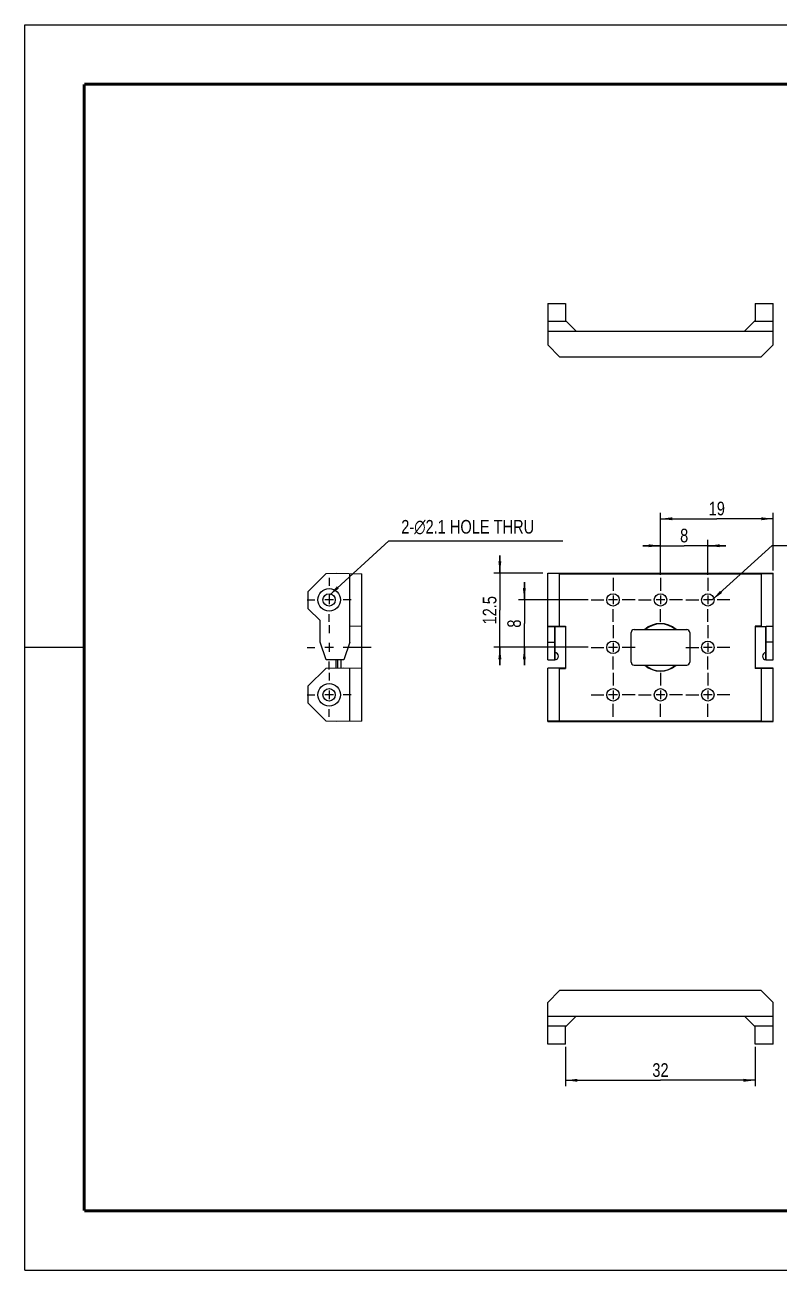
# Model space of a CAD drawing. Header units: millimetres. Extents: x 0 to 297, y 0 to 210.
# Drawn here: x 0 to 127.2, y 0 to 210 of the extents above; entities that cross this region are included whole.
import ezdxf

# ---------------------------------------------------------------- set-up
doc = ezdxf.new("R2010")
doc.units = ezdxf.units.MM
doc.header["$LTSCALE"] = 16.335
doc.linetypes.add('CENTER', pattern=[0.6, 0.375, -0.075, 0.075, -0.075])
doc.layers.get('0').update_dxf_attribs({"linetype": 'CONTINUOUS'})
doc.layers.add('02___PRT_ALL_AXES', color=7, linetype='CONTINUOUS')
doc.layers.add('7_ALL_FEATURES', color=7, linetype='CONTINUOUS')
doc.styles.get("Standard").update_dxf_attribs({"font": 'txt', "width": 0.8})
doc.dimstyles.new('DIMSTYLE_1', dxfattribs={"dimtxt": 2.3, "dimasz": 2, "dimexe": 0.18, "dimexo": 0.0625, "dimgap": 0.09, "dimtad": 1, "dimdec": 3, "dimdsep": 46, "dimtxsty": 'Standard', "dimblk": '_FILLED', "dimblk1": '_FILLED', "dimblk2": '_FILLED', "dimcen": 0.09, "dimadec": 0, "dimazin": 0, "dimtp": 0.001, "dimtm": 0.001, "dimtfac": 1, "dimtdec": 3, "dimtofl": 0, "dimtmove": 0, "dimatfit": 3, "dimldrblk": '_FILLED', "dimfxl": 1, "dimtolj": 1, "dimarcsym": 0})
doc.dimstyles.get("Standard").update_dxf_attribs({"dimtxt": 2.3, "dimasz": 2, "dimexe": 0.18, "dimexo": 0.0625, "dimgap": 0.09, "dimtad": 1, "dimdec": 3, "dimdsep": 46, "dimtxsty": 'Standard', "dimblk": '_FILLED', "dimblk1": '_FILLED', "dimblk2": '_FILLED', "dimcen": 0.09, "dimadec": 0, "dimazin": 0, "dimtol": 1, "dimtp": 0.05, "dimtm": 0.05, "dimtfac": 1, "dimtdec": 3, "dimtofl": 0, "dimtmove": 0, "dimatfit": 3, "dimldrblk": '_FILLED', "dimfxl": 1, "dimtolj": 1, "dimarcsym": 0})

# ---------------------------------------------------------------- blocks, each defined once
blk = doc.blocks.new('_FILLED')
at = {"color": 0, "linetype": 'ByBlock'}
blk.add_solid([(0, 0), (-1, 0.125), (-1, -0.125)], dxfattribs=at)
blk = doc.blocks.new('*D1')
at = {"color": 2, "linetype": 'Continuous'}
for p, q in [((107.2, 122.16), (104.2, 122.16)), ((104.2, 122.16), (111.2, 122.16)), ((107.2, 117.24), (107.2, 123.16)), ((118.2, 122.16), (111.2, 122.16)), ((115.2, 117.24), (115.2, 123.16)), ((115.2, 122.16), (118.2, 122.16))]:
    blk.add_line(p, q, dxfattribs=at)
at = {"color": 2, "linetype": 'Continuous', "xscale": 2, "yscale": 2, "zscale": 2}
blk.add_blockref('_FILLED', (107.2, 122.16), dxfattribs=at)
at = {"color": 2, "linetype": 'Continuous', "xscale": 2, "yscale": 2, "zscale": 2, "rotation": 180}
blk.add_blockref('_FILLED', (115.2, 122.16), dxfattribs=at)
at = {"color": 2, "linetype": 'Continuous', "insert": (111.2, 125.03), "char_height": 2.3, "width": 1.84, "attachment_point": 2, "line_spacing_factor": 0.9}
blk.add_mtext('8', dxfattribs=at)
blk = doc.blocks.new('*D2')
at = {"color": 2, "linetype": 'Continuous'}
for p, q in [((107.2, 117.24), (107.2, 127.71)), ((107.2, 126.71), (116.7, 126.71)), ((126.2, 126.71), (116.7, 126.71)), ((126.2, 117.99), (126.2, 127.71))]:
    blk.add_line(p, q, dxfattribs=at)
at = {"color": 2, "linetype": 'Continuous', "xscale": 2, "yscale": 2, "zscale": 2, "rotation": 180}
blk.add_blockref('_FILLED', (107.2, 126.71), dxfattribs=at)
at = {"color": 2, "linetype": 'Continuous', "xscale": 2, "yscale": 2, "zscale": 2}
blk.add_blockref('_FILLED', (126.2, 126.71), dxfattribs=at)
at = {"color": 2, "linetype": 'Continuous', "insert": (116.7, 129.59), "char_height": 2.3, "width": 3.68, "attachment_point": 2, "line_spacing_factor": 0.9}
blk.add_mtext('19', dxfattribs=at)
blk = doc.blocks.new('*D3')
at = {"color": 2, "linetype": 'Continuous'}
for p, q in [((84.24, 113.03), (84.24, 116.03)), ((84.24, 116.03), (84.24, 109.03)), ((94.99, 113.03), (83.24, 113.03)), ((84.24, 102.03), (84.24, 109.03)), ((94.99, 105.03), (83.24, 105.03)), ((84.24, 105.03), (84.24, 102.03))]:
    blk.add_line(p, q, dxfattribs=at)
at = {"color": 2, "linetype": 'Continuous', "xscale": 2, "yscale": 2, "zscale": 2}
for p, rotation in [((84.24, 113.03), 270), ((84.24, 105.03), 90)]:
    blk.add_blockref('_FILLED', p, dxfattribs=dict(at, rotation=rotation))
at = {"color": 2, "linetype": 'Continuous', "insert": (81.37, 109.03), "char_height": 2.3, "width": 1.84, "attachment_point": 2, "rotation": 90, "line_spacing_factor": 0.9}
blk.add_mtext('8', dxfattribs=at)
blk = doc.blocks.new('*D4')
at = {"color": 2, "linetype": 'Continuous'}
for p, q in [((80.11, 117.53), (80.11, 120.53)), ((80.11, 120.53), (80.11, 111.28)), ((87.37, 117.53), (79.11, 117.53)), ((80.11, 102.03), (80.11, 111.28)), ((94.99, 105.03), (79.11, 105.03)), ((80.11, 105.03), (80.11, 102.03))]:
    blk.add_line(p, q, dxfattribs=at)
at = {"color": 2, "linetype": 'Continuous', "xscale": 2, "yscale": 2, "zscale": 2}
for p, rotation in [((80.11, 117.53), 270), ((80.11, 105.03), 90)]:
    blk.add_blockref('_FILLED', p, dxfattribs=dict(at, rotation=rotation))
at = {"color": 2, "linetype": 'Continuous', "insert": (77.23, 111.28), "char_height": 2.3, "width": 7.36, "attachment_point": 2, "rotation": 90, "line_spacing_factor": 0.9}
blk.add_mtext('12.5', dxfattribs=at)
blk = doc.blocks.new('*D8')
at = {"color": 2, "linetype": 'Continuous'}
for p, q in [((91.2, 37.63), (91.2, 31.01)), ((123.2, 37.63), (123.2, 31.01)), ((91.2, 32.01), (107.2, 32.01)), ((123.2, 32.01), (107.2, 32.01))]:
    blk.add_line(p, q, dxfattribs=at)
at = {"color": 2, "linetype": 'Continuous', "xscale": 2, "yscale": 2, "zscale": 2, "rotation": 180}
blk.add_blockref('_FILLED', (91.2, 32.01), dxfattribs=at)
at = {"color": 2, "linetype": 'Continuous', "xscale": 2, "yscale": 2, "zscale": 2}
blk.add_blockref('_FILLED', (123.2, 32.01), dxfattribs=at)
at = {"color": 2, "linetype": 'Continuous', "insert": (107.2, 34.89), "char_height": 2.3, "width": 3.68, "attachment_point": 2, "line_spacing_factor": 0.9}
blk.add_mtext('32', dxfattribs=at)

msp = doc.modelspace()

# ---------------------------------------------------------------- linework, layer by layer
at = {"color": 7, "linetype": 'Continuous'}
for p, q in [((0, 0), (0, 210)), ((0, 210), (297, 210)), ((10, 105), (0, 105)), ((0, 0), (297, 0))]:
    msp.add_line(p, q, dxfattribs=at)
at = {"color": 7, "linetype": 'Continuous', "const_width": 0.5}
for points in [[(10, 200), (10, 10)], [(287, 200), (10, 200)], [(10, 10), (287, 10)]]:
    msp.add_lwpolyline(points, dxfattribs=at)
at = {"layer": '02___PRT_ALL_AXES', "color": 7, "linetype": 'CENTER'}
for p, q in [((51.3056, 116.7384), (51.3056, 115.4259)), ((99.1982, 116.7384), (99.1982, 114.5759)), ((107.1982, 116.7384), (107.1982, 114.5759)), ((115.1982, 116.7384), (115.1982, 114.5759)), ((47.5931, 113.0259), (48.9056, 113.0259)), ((55.0181, 113.0259), (53.7056, 113.0259)), ((95.4857, 113.0259), (97.6482, 113.0259)), ((99.1982, 109.3134), (99.1982, 111.4759)), ((102.9107, 113.0259), (100.7482, 113.0259)), ((103.4857, 113.0259), (105.6482, 113.0259)), ((107.1982, 109.3134), (107.1982, 111.4759)), ((110.9107, 113.0259), (108.7482, 113.0259)), ((111.4857, 113.0259), (113.6482, 113.0259)), ((115.1982, 109.3134), (115.1982, 111.4759)), ((118.9107, 113.0259), (116.7482, 113.0259)), ((51.3056, 109.3134), (51.3056, 110.6259)), ((51.3056, 108.7384), (51.3056, 107.4259)), ((99.1982, 108.7384), (99.1982, 106.5759)), ((115.1982, 108.7384), (115.1982, 106.5759)), ((47.5931, 105.0259), (48.9056, 105.0259)), ((58.4091, 105.0259), (53.7056, 105.0259)), ((95.4857, 105.0259), (97.6482, 105.0259)), ((102.9107, 105.0259), (100.7482, 105.0259)), ((111.4857, 105.0259), (113.6482, 105.0259)), ((118.9107, 105.0259), (116.7482, 105.0259)), ((99.1982, 101.3134), (99.1982, 103.4759)), ((115.1982, 101.3134), (115.1982, 103.4759)), ((51.3056, 101.3134), (51.3056, 102.6259)), ((51.3056, 100.7384), (51.3056, 99.4259)), ((99.1982, 100.7384), (99.1982, 98.5759)), ((107.1982, 100.7384), (107.1982, 98.5759)), ((115.1982, 100.7384), (115.1982, 98.5759)), ((47.5931, 97.0259), (48.9056, 97.0259)), ((55.0181, 97.0259), (53.7056, 97.0259)), ((95.4857, 97.0259), (97.6482, 97.0259)), ((102.9107, 97.0259), (100.7482, 97.0259)), ((103.4857, 97.0259), (105.6482, 97.0259)), ((110.9107, 97.0259), (108.7482, 97.0259)), ((111.4857, 97.0259), (113.6482, 97.0259)), ((118.9107, 97.0259), (116.7482, 97.0259)), ((51.3056, 93.3134), (51.3056, 94.6259)), ((99.1982, 93.3134), (99.1982, 95.4759)), ((107.1982, 93.3134), (107.1982, 95.4759)), ((115.1982, 93.3134), (115.1982, 95.4759))]:
    msp.add_line(p, q, dxfattribs=at)
at = {"layer": '02___PRT_ALL_AXES', "color": 7, "linetype": 'Continuous'}
for p, q in [((51.3056, 113.7684), (51.3056, 112.2834)), ((99.1982, 113.7684), (99.1982, 112.2834)), ((107.1982, 113.7684), (107.1982, 112.2834)), ((115.1982, 113.7684), (115.1982, 112.2834)), ((52.0481, 113.0259), (50.5631, 113.0259)), ((99.9407, 113.0259), (98.4557, 113.0259)), ((107.9407, 113.0259), (106.4557, 113.0259)), ((115.9407, 113.0259), (114.4557, 113.0259)), ((52.0481, 105.0259), (50.5631, 105.0259)), ((51.3056, 105.7684), (51.3056, 104.2834)), ((99.9407, 105.0259), (98.4557, 105.0259)), ((99.1982, 105.7684), (99.1982, 104.2834)), ((115.9407, 105.0259), (114.4557, 105.0259)), ((115.1982, 105.7684), (115.1982, 104.2834)), ((52.0481, 97.0259), (50.5631, 97.0259)), ((51.3056, 97.7684), (51.3056, 96.2834)), ((99.9407, 97.0259), (98.4557, 97.0259)), ((99.1982, 97.7684), (99.1982, 96.2834)), ((107.9407, 97.0259), (106.4557, 97.0259)), ((107.1982, 97.7684), (107.1982, 96.2834)), ((115.9407, 97.0259), (114.4557, 97.0259)), ((115.1982, 97.7684), (115.1982, 96.2834))]:
    msp.add_line(p, q, dxfattribs=at)
for centre, radius in [((51.3056, 113.0259), 1.9), ((51.3056, 113.0259), 1.05), ((99.1982, 113.0259), 1.05), ((107.1982, 113.0259), 1.05), ((115.1982, 113.0259), 1.05), ((99.1982, 105.0259), 1.05), ((115.1982, 105.0259), 1.05), ((51.3056, 97.0259), 1.9), ((51.3056, 97.0259), 1.05), ((99.1982, 97.0259), 1.05), ((107.1982, 97.0259), 1.05), ((115.1982, 97.0259), 1.05)]:
    msp.add_circle(centre, radius, dxfattribs=at)
at = {"layer": '7_ALL_FEATURES', "color": 7, "linetype": 'Continuous'}
for p, q in [((88.1982, 163.0392), (88.1982, 156.0392)), ((88.1982, 163.0392), (91.1982, 163.0392)), ((91.1982, 163.0392), (91.1982, 160.1392)), ((123.1982, 163.0392), (126.1982, 163.0392)), ((123.1982, 163.0392), (123.1982, 160.1392)), ((126.1982, 156.0392), (126.1982, 163.0392)), ((88.1982, 160.0397), (91.2977, 160.0397)), ((91.1982, 160.1392), (92.9982, 158.3392)), ((121.3982, 158.3392), (123.1982, 160.1392)), ((123.0986, 160.0397), (126.1982, 160.0397)), ((88.1982, 158.3392), (126.1982, 158.3392)), ((90.1982, 154.0392), (88.1982, 156.0392)), ((124.1982, 154.0392), (126.1982, 156.0392)), ((90.1982, 154.0392), (124.1982, 154.0392)), ((47.8056, 114.4438), (50.8052, 117.4962)), ((50.8052, 117.4962), (52.5056, 117.5259)), ((52.5056, 117.5259), (56.8056, 117.4508)), ((54.8056, 105.9259), (54.8056, 117.4857)), ((56.8056, 92.6009), (56.8056, 117.4508)), ((88.1982, 102.9259), (88.1982, 117.5259)), ((88.1982, 117.5259), (126.1982, 117.5259)), ((90.1982, 117.4508), (88.1982, 117.4857)), ((90.1982, 108.5782), (90.1982, 117.4508)), ((90.1982, 117.4508), (124.1982, 117.4508)), ((124.1982, 117.4508), (126.1982, 117.4857)), ((124.1982, 117.4508), (124.1982, 108.5782)), ((126.1982, 102.9259), (126.1982, 117.5259)), ((47.8056, 111.5259), (47.8056, 114.4438)), ((47.8056, 111.5259), (49.8056, 109.5259)), ((49.8056, 105.9259), (49.8056, 109.5259)), ((56.8056, 108.5782), (54.8056, 108.5433)), ((90.1982, 108.5782), (88.1982, 108.5433)), ((88.1982, 108.5433), (89.372, 108.5433)), ((89.372, 108.5433), (89.372, 105.9259)), ((89.3894, 108.5259), (89.372, 108.5433)), ((89.3894, 108.5259), (91.1982, 108.5259)), ((89.3982, 102.9259), (89.3982, 108.5259)), ((90.1982, 108.5782), (91.1982, 108.5782)), ((91.1982, 108.5782), (91.1982, 101.4735)), ((102.2482, 102.5259), (102.2482, 107.5259)), ((102.7482, 108.0259), (111.6482, 108.0259)), ((112.1482, 107.5259), (112.1482, 102.5259)), ((124.1982, 108.5782), (123.1982, 108.5782)), ((123.1982, 108.5782), (123.1982, 101.4735)), ((123.1982, 108.5259), (125.0069, 108.5259)), ((124.1982, 108.5782), (126.1982, 108.5433)), ((124.9982, 102.9259), (124.9982, 108.5259)), ((125.0069, 108.5259), (125.0244, 108.5433)), ((126.1982, 108.5433), (125.0244, 108.5433)), ((125.0244, 105.9259), (125.0244, 108.5433)), ((50.8056, 102.9259), (49.8056, 105.9259)), ((54.8056, 105.9259), (53.8056, 102.9259)), ((88.1982, 105.9259), (89.372, 105.9259)), ((89.372, 105.9259), (89.3894, 102.9259)), ((125.0069, 102.9259), (125.0244, 105.9259)), ((126.1982, 105.9259), (125.0244, 105.9259)), ((53.8056, 102.9259), (50.8056, 102.9259)), ((52.5056, 101.5032), (52.5056, 102.9259)), ((52.8056, 101.5084), (52.8056, 102.9259)), ((53.3056, 102.9259), (53.3056, 101.5171)), ((88.1982, 102.9259), (89.3982, 102.9259)), ((124.9982, 102.9259), (126.1982, 102.9259)), ((47.8056, 98.5259), (50.7523, 101.4726)), ((53.8056, 101.5259), (50.7523, 101.4726)), ((56.8056, 101.4735), (53.8056, 101.5259)), ((54.8056, 92.566), (54.8056, 101.5084)), ((88.1982, 92.5259), (88.1982, 101.5259)), ((91.1982, 101.5259), (88.1982, 101.5259)), ((90.1982, 101.4735), (88.1982, 101.5084)), ((90.1982, 92.6009), (90.1982, 101.4735)), ((90.1982, 101.4735), (91.1982, 101.4735)), ((102.7482, 102.0259), (111.6482, 102.0259)), ((126.1982, 101.5259), (123.1982, 101.5259)), ((124.1982, 101.4735), (123.1982, 101.4735)), ((124.1982, 101.4735), (126.1982, 101.5084)), ((124.1982, 101.4735), (124.1982, 92.6009)), ((126.1982, 92.5259), (126.1982, 101.5259)), ((47.8056, 95.6079), (47.8056, 98.5259)), ((47.8056, 95.6079), (50.8052, 92.5555)), ((52.5056, 92.5259), (50.8052, 92.5555)), ((56.8056, 92.6009), (52.5056, 92.5259)), ((90.1982, 92.6009), (88.1982, 92.566)), ((88.1982, 92.5259), (126.1982, 92.5259)), ((124.1982, 92.6009), (90.1982, 92.6009)), ((124.1982, 92.6009), (126.1982, 92.566)), ((90.1982, 47.1302), (88.1982, 45.1302)), ((124.1982, 47.1302), (90.1982, 47.1302)), ((124.1982, 47.1302), (126.1982, 45.1302)), ((88.1982, 38.1302), (88.1982, 45.1302)), ((126.1982, 38.1302), (126.1982, 45.1302)), ((88.1982, 42.8302), (126.1982, 42.8302)), ((91.1982, 41.0302), (92.9982, 42.8302)), ((121.3982, 42.8302), (123.1982, 41.0302)), ((91.2977, 41.1297), (88.1982, 41.1297)), ((91.1982, 38.1302), (91.1982, 41.0302)), ((126.1982, 41.1297), (123.0986, 41.1297)), ((123.1982, 38.1302), (123.1982, 41.0302)), ((91.1982, 38.1302), (88.1982, 38.1302)), ((126.1982, 38.1302), (123.1982, 38.1302))]:
    msp.add_line(p, q, dxfattribs=at)
for centre, radius, start, end in [((102.7482, 107.5259), 0.5, 90, 180), ((107.1982, 105.0259), 4, 48.590378, 131.409622), ((107.1982, 105.0259), 3.9476, 49.459948, 130.540052), ((111.6482, 107.5259), 0.5, 0, 90), ((89.3982, 103.5259), 0.6, 270, 90), ((124.9982, 103.5259), 0.6, 90, 270), ((102.7482, 102.5259), 0.5, 180, 270), ((107.1982, 105.0259), 4, 228.590378, 311.409622), ((107.1982, 105.0259), 3.9476, 229.459948, 310.540052), ((111.6482, 102.5259), 0.5, 270, 360)]:
    msp.add_arc(centre, radius, start, end, dxfattribs=at)

# ---------------------------------------------------------------- texts
at = {"color": 2, "linetype": 'Continuous', "insert": (63.4804, 126.5095), "char_height": 2.3, "width": 30.666667, "attachment_point": 1, "line_spacing_factor": 0.9}
msp.add_mtext('2-\\Fgdt;{\\Fgdt;n}\\Ftxt;2.1 HOLE THRU', dxfattribs=at)

# ---------------------------------------------------------------- dimensions: what is measured, and where the dimension line sits
at = {"color": 2, "linetype": 'Continuous'}
for base, p1, p2, picture, middle in [((126.1982, 126.7103), (107.1982, 117.2384), (126.1982, 117.9857), '*D2', (114.8582, 128.4353)), ((115.1982, 122.1597), (107.1982, 117.2384), (115.1982, 117.2384), '*D1', (110.2782, 123.8847)), ((123.1982, 32.01), (91.1982, 37.6302), (123.1982, 37.6302), '*D8', (105.3582, 33.735))]:
    dim = msp.add_linear_dim(base=base, p1=p1, p2=p2, dimstyle='DIMSTYLE_1', dxfattribs=at)
    dim.commit()
    dim.dimension.update_dxf_attribs({"geometry": picture, "text_midpoint": middle, "dimtype": 160})
for base, p1, p2, angle, picture, middle in [((80.1073, 105.0259), (87.3711, 117.5259), (94.9857, 105.0259), 270, '*D4', (80.0312, 107.9859)), ((84.2419, 113.0259), (94.9857, 105.0259), (94.9857, 113.0259), 90, '*D3', (82.9292, 108.2034))]:
    dim = msp.add_linear_dim(base=base, p1=p1, p2=p2, angle=angle, dimstyle='DIMSTYLE_1', dxfattribs=at)
    dim.commit()
    dim.dimension.update_dxf_attribs({"geometry": picture, "text_midpoint": middle, "dimtype": 160})

# ---------------------------------------------------------------- leaders
at = {"color": 2, "linetype": 'Continuous', "annotation_type": 0, "has_hookline": 1, "hookline_direction": 0, "text_width": 27.2495}
for points in [[(51.3056, 113.7684), (61.3904, 122.9695), (63.3904, 122.9695)], [(115.9407, 113.0259), (126.0254, 122.227), (128.0254, 122.227)]]:
    msp.add_leader(points, dimstyle='Standard', override={"dimtad": 1}, dxfattribs=at)

doc.saveas('drawing.dxf')
